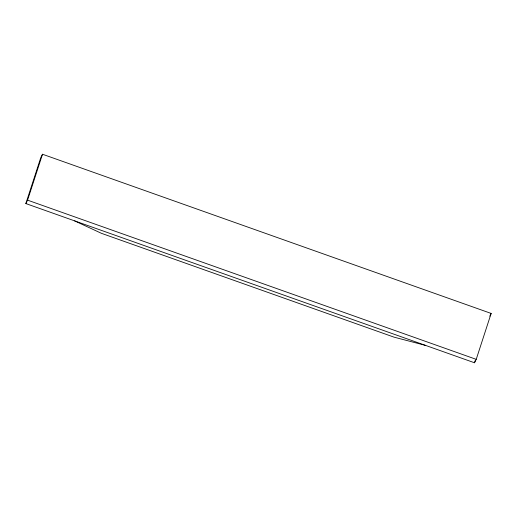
<?xml version="1.0" encoding="UTF-8"?>
<svg xmlns="http://www.w3.org/2000/svg" width="517" height="517" viewBox="0 0 517 517"><rect width="100%" height="100%" fill="white"/><g stroke="black" fill="none" stroke-linecap="round" stroke-linejoin="round"><path stroke-width="0.78" d="M25.85 203.569L40.778 157.653L42.497 154.234L491.15 313.431L476.222 359.347L474.503 362.766L25.85 203.569L27.569 200.15L42.497 154.234M474.503 362.766L475.252 360.472M489.78 316.165L491.15 313.431M425.737 345.459L394.032 337.149L101.429 233.322L74.616 220.875M27.569 200.15L476.222 359.347"/></g></svg>
